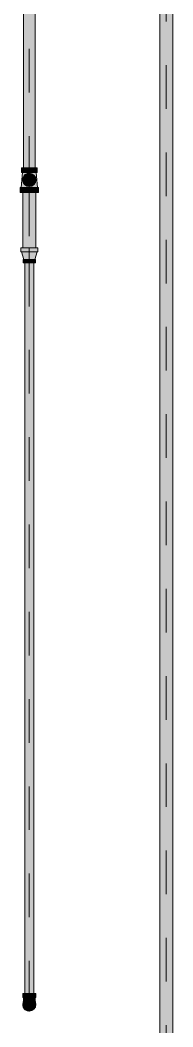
# Model space of a CAD drawing. Header units: millimetres. Extents: x -4000 to 187956, y -58990 to 162485.
# Drawn here: x 43616 to 44174, y 128369 to 132031 of the extents above; entities that cross this region are included whole.
import ezdxf

# ---------------------------------------------------------------- set-up
doc = ezdxf.new("R2010")
doc.units = ezdxf.units.MM
doc.linetypes.add('Dash 1_16_', pattern=[317.5, 158.75, -158.75])
for name, color, linetype, lineweight in [('F-SPRN', 3, 'Continuous', 9), ('P-PIPE', 3, 'Continuous', 9), ('P-PIPE-CNTR', 3, 'Continuous', 9)]:
    doc.layers.add(name, color=color, linetype=linetype, lineweight=lineweight)

# ---------------------------------------------------------------- blocks, each defined once
blk = doc.blocks.new('Sprinkler_Up - DN20-V280-FFS - TANG 1')
at = {"layer": 'F-SPRN', "transparency": 33554534}
for points in [[(-4.6, 0), (-1.7, 2.9), (-1.2, 3.5), (-0.6, 4), (0.6, 4), (1.2, 3.5), (1.7, 2.9), (4.6, 0), (22.2, 0), (18, 13.1), (6.9, 21.2), (-6.9, 21.2), (-18, 13.1), (-22.2, 0), (-11.4, 0)], [(3.4, -21.2), (6.9, -21.2), (18, -13.1), (22.2, 0), (3.9, -0.7), (1.7, -2.9), (1.2, -3.5), (0.6, -4), (-0.6, -4), (-1.2, -3.5), (-1.7, -2.9), (-4.6, 0), (-22.2, 0), (-18, -13.1), (-6.9, -21.2), (0, -21.2)], [(0, -16.7), (4.3, -16.1), (11.8, -11.8), (16.1, -4.3), (16.1, 4.3), (11.8, 11.8), (8.3, 14.4), (0, 16.7), (-4.3, 16.1), (-11.8, 11.8), (-16.1, 4.3), (-16.1, -4.3), (-11.4, -12.1), (-8.3, -14.4)], [(0, -15.6), (7.8, -13.5), (13.5, -7.8), (15.1, -4), (15.1, 4), (13.5, 7.8), (7.8, 13.5), (0, 15.6), (-7.8, 13.5), (-11.4, 10.4), (-15.1, 4), (-15.1, -4), (-11, -11), (-7.8, -13.5)], [(-14.5, -5.5), (-10.9, -5.5), (-11.4, 5.4), (-14.5, 5.4)], [(-7.7, -5.5), (-7.7, 5.4), (-10.9, 5.4), (-10.9, -5.5)], [(0, -5.5), (0, 5.4), (-7.7, 5.4), (-7.7, -5.5)], [(0, 0), (5.7, 0), (2.9, 4.9), (-2.9, 4.9), (-5.7, 0)], [(-2.9, -4.9), (2.9, -4.9), (5.7, 0), (-5.7, 0)], [(-4.6, 0), (4.6, 0), (0, 4.6)], [(0, -4.6), (4.6, 0), (-4.6, 0)], [(0, -2.6), (1.3, 0), (-1.8, 0)], [(-1.3, 0), (1.8, 0), (0, 2.6)], [(7.7, -5.5), (7.7, 5.4), (0, 5.4), (0, -5.5)], [(10.9, -5.5), (10.9, 5.4), (7.7, 5.4), (7.7, -5.5)], [(14.5, -5.5), (14.5, 5.4), (10.9, 5.4), (10.9, -5.5)]]:
    blk.add_hatch(color=1, dxfattribs=at).paths.add_polyline_path(points)
at = {"layer": 'F-SPRN', "color": 1}
for p, q in [((-11.5, 5.4), (-14.5, 5.4)), ((-14.5, 5.4), (-11.4, 5.4)), ((-14.5, 5.4), (-14.5, 3.7)), ((-14.5, 3.3), (-14.5, 0)), ((-11.4, 5.4), (-11.5, 5.4)), ((-11.5, 5.4), (-11.5, 4)), ((-11.4, 5.4), (-10.9, 5.4)), ((-10.9, 1.9), (-10.9, 3.6)), ((-10.8, 5.4), (-8, 5.4)), ((-8.1, 5.4), (-10.8, 5.4)), ((-8.1, 5.4), (-8.1, 2.8)), ((-8.1, 2.5), (-8.1, 0.7)), ((-7.7, 4.8), (-7.7, 2.7)), ((-7.7, 4.8), (-7.7, 2.7)), ((-7.7, 2.1), (-7.7, 0.5)), ((-7.7, 2.1), (-7.7, 0.5)), ((-6.7, 5.4), (-4.7, 5.4)), ((-5.8, 3.8), (-5.8, 2.2)), ((-2.1, 0), (-2.1, 0)), ((-2.1, 0), (-2.1, -0.1)), ((-0.5, 2), (-0.6, 2)), ((-0.6, 2), (-0.6, 2)), ((0, 2.1), (-0.1, 2.1)), ((2.1, 0), (2.1, 0.1)), ((2.1, 0), (2.1, 0)), ((4.7, 5.4), (6.5, 5.4)), ((7.7, 5.4), (10.8, 5.4)), ((7.7, 5.2), (7.7, 2.7)), ((7.7, 5.2), (7.7, 2.7)), ((7.7, 2.3), (7.7, 0.5)), ((7.7, 2.3), (7.7, 0.5)), ((10.8, 5.4), (8.1, 5.4)), ((8.1, 5.4), (8.1, 2.8)), ((8.1, 2.5), (8.1, 0.4)), ((10.9, 5.4), (14.5, 5.4)), ((10.9, 3.6), (10.9, 0.2)), ((14.5, 5.4), (11.5, 5.4)), ((11.5, 5.4), (11.5, 4)), ((11.5, 3), (11.5, 0.2)), ((14.5, 5.4), (14.5, -5.5)), ((-14.5, -1.3), (-14.5, -3.7)), ((-11.4, -5.5), (-14.5, -5.5)), ((-14.5, -5.5), (-11.5, -5.5)), ((-11.5, -5.5), (-11.4, -5.5)), ((-10.9, -5.5), (-11.4, -5.5)), ((-10.9, -2.6), (-10.9, -1.3)), ((-10.8, -5.5), (-8.1, -5.5)), ((-7.8, -5.5), (-10.8, -5.5)), ((-8.1, -4.2), (-8.1, -5.5)), ((-7.7, -2.7), (-7.7, -4)), ((-7.7, -2.7), (-7.7, -4)), ((-7, -5.5), (-5.8, -5.5)), ((-4.8, -5.5), (-7, -5.5)), ((-5.8, -2.3), (-5.8, -3.8)), ((-2.1, -0.3), (-2, -0.4)), ((-2, -0.4), (-2, -0.5)), ((-2, -0.5), (-2, -0.6)), ((-2, -0.6), (-2, -0.7)), ((-2, -0.7), (-1.9, -0.7)), ((-1.9, -0.7), (-1.9, -0.8)), ((-1.9, -0.8), (-1.9, -0.9)), ((-1.9, -0.9), (-1.8, -1)), ((-1.8, -1), (-1.8, -1.1)), ((-1.8, -1), (-1.8, -1)), ((-1.8, -1.1), (-1.7, -1.2)), ((-1.7, -1.2), (-1.6, -1.3)), ((-1.7, -1.2), (-1.7, -1.2)), ((-1.6, -1.3), (-1.6, -1.4)), ((-1.6, -1.4), (-1.5, -1.4)), ((-1.5, -1.4), (-1.4, -1.5)), ((-1.4, -1.5), (-1.3, -1.6)), ((-1.4, -1.5), (-1.4, -1.5)), ((-1.3, -1.6), (-1.3, -1.7)), ((-1.3, -1.7), (-1.2, -1.7)), ((-1.2, -1.7), (-1.1, -1.7)), ((-1.1, -1.7), (-1.1, -1.8)), ((-1.1, -1.8), (-1, -1.8)), ((-1, -1.8), (-0.9, -1.9)), ((-0.9, -1.9), (-0.8, -1.9)), ((-0.8, -1.9), (-0.7, -2)), ((-0.8, -1.9), (-0.8, -1.9)), ((-0.7, -2), (-0.6, -2)), ((-0.6, -2), (-0.5, -2)), ((-0.5, -2), (-0.4, -2)), ((-0.4, -2), (-0.3, -2.1)), ((-0.4, -2), (-0.4, -2)), ((-0.3, -2.1), (-0.2, -2.1)), ((-0.2, -2.1), (-0.1, -2.1)), ((-0.1, -2.1), (0, -2.1)), ((0, -2.1), (0.1, -2.1)), ((0.1, -2.1), (0.2, -2.1)), ((0.1, -2.1), (0.1, -2.1)), ((0.2, -2.1), (0.3, -2.1)), ((0.3, -2.1), (0.4, -2)), ((0.4, -2), (0.5, -2)), ((0.5, -2), (0.6, -2)), ((0.6, -2), (0.7, -2)), ((0.6, -2), (0.6, -2)), ((0.7, -2), (0.8, -1.9)), ((0.8, -1.9), (0.9, -1.9)), ((0.9, -1.9), (1, -1.8)), ((0.9, -1.9), (0.9, -1.9)), ((1, -1.8), (1.1, -1.8)), ((1.1, -1.8), (1.2, -1.7)), ((1.2, -1.7), (1.3, -1.6)), ((1.2, -1.7), (1.2, -1.7)), ((1.3, -1.6), (1.4, -1.6)), ((1.4, -1.5), (1.5, -1.5)), ((1.4, -1.6), (1.4, -1.5)), ((1.5, -1.4), (1.6, -1.3)), ((1.5, -1.5), (1.5, -1.4)), ((1.6, -1.3), (1.7, -1.2)), ((1.6, -1.3), (1.6, -1.3)), ((1.7, -1.1), (1.8, -1.1)), ((1.7, -1.2), (1.7, -1.1)), ((1.8, -1), (1.9, -0.9)), ((1.8, -1.1), (1.8, -1)), ((1.9, -0.8), (2, -0.7)), ((1.9, -0.8), (1.9, -0.8)), ((1.9, -0.9), (1.9, -0.8)), ((2, -0.4), (2.1, -0.3)), ((2, -0.5), (2, -0.4)), ((2, -0.5), (2, -0.5)), ((2, -0.6), (2, -0.5)), ((2, -0.7), (2, -0.6)), ((2.1, -0.1), (2.1, 0)), ((2.1, -0.2), (2.1, -0.1)), ((2.1, -0.3), (2.1, -0.2)), ((7, -5.5), (4.8, -5.5)), ((5.8, -2.2), (5.8, -3.8)), ((5.8, -5.5), (7, -5.5)), ((7.7, -0.5), (7.7, -2.3)), ((7.7, -0.5), (7.7, -2.3)), ((7.7, -2.7), (7.7, -5.4)), ((7.7, -2.7), (7.7, -5.4)), ((10.8, -5.5), (7.7, -5.5)), ((8.1, -0.4), (8.1, -2.5)), ((8.1, -2.8), (8.1, -5.5)), ((8.1, -5.5), (10.8, -5.5)), ((10.9, -0.2), (10.9, -3.6)), ((14.5, -5.5), (10.9, -5.5)), ((11.5, -0.2), (11.5, -3)), ((11.5, -4), (11.5, -5.5)), ((11.5, -5.5), (14.5, -5.5))]:
    blk.add_line(p, q, dxfattribs=at)
at = {"layer": 'F-SPRN', "color": 1, "flags": 128}
for points in [[(-0.6, 2), (-0.7, 2), (-0.8, 1.9), (-0.9, 1.9), (-0.9, 1.9), (-1, 1.8), (-1.1, 1.8), (-1.2, 1.7), (-1.2, 1.7), (-1.3, 1.6), (-1.4, 1.6), (-1.4, 1.5), (-1.5, 1.5), (-1.5, 1.4), (-1.6, 1.3), (-1.6, 1.3), (-1.7, 1.2), (-1.7, 1.1), (-1.8, 1.1), (-1.8, 1), (-1.9, 0.9), (-1.9, 0.8), (-1.9, 0.8), (-2, 0.7), (-2, 0.6), (-2, 0.5), (-2, 0.5), (-2, 0.4), (-2.1, 0.3), (-2.1, 0.2), (-2.1, 0.1), (-2.1, 0)], [(-0.1, 2.1), (-0.1, 2.1), (-0.2, 2.1), (-0.3, 2.1), (-0.4, 2), (-0.5, 2)], [(2.1, 0.1), (2.1, 0.2), (2.1, 0.2), (2.1, 0.3), (2, 0.4), (2, 0.5), (2, 0.6), (2, 0.7), (1.9, 0.7), (1.9, 0.8), (1.9, 0.9), (1.8, 1), (1.8, 1), (1.8, 1.1), (1.7, 1.2), (1.7, 1.2), (1.6, 1.3), (1.6, 1.4), (1.5, 1.4), (1.4, 1.5), (1.4, 1.5), (1.3, 1.6), (1.3, 1.7), (1.2, 1.7), (1.1, 1.7), (1.1, 1.8), (1, 1.8), (0.9, 1.9), (0.8, 1.9), (0.8, 1.9), (0.7, 2), (0.6, 2), (0.5, 2), (0.4, 2), (0.4, 2), (0.3, 2.1), (0.2, 2.1), (0.1, 2.1), (0, 2.1)], [(-2.1, -0.1), (-2.1, -0.2), (-2.1, -0.2), (-2.1, -0.3)]]:
    blk.add_lwpolyline(points, dxfattribs=at)
at = {"layer": 'F-SPRN', "color": 1}
for radius, start, end in [(22.2, 360, 180), (21.9, 165.6773, 179.2615), (21.9, 144.7698, 164.8151), (21.9, 126.6942, 143.2701), (16.7, 167.6802, 180), (16.7, 167.6802, 180), (16.7, 155.3879, 164.9693), (16.7, 155.3879, 164.9693), (15.6, 166.4265, 180), (15.6, 166.4265, 180), (15.6, 150.9409, 165), (15.6, 159.6139, 165), (16.7, 136.7213, 149.931), (16.7, 136.7213, 149.931), (15.6, 150.9409, 156.3845), (15.6, 138.4214, 150), (15.6, 138.4214, 150), (21.9, 108.2621, 123.3144), (16.7, 133.4378, 135), (16.7, 133.4378, 135), (15.6, 135, 137.3839), (15.6, 135, 137.3839), (16.7, 121.4181, 130.5751), (16.7, 121.4181, 130.5751), (15.6, 120.5262, 133.2078), (15.6, 120.5262, 133.2078), (16.7, 106.5995, 120), (16.7, 106.5995, 120), (15.6, 114.4363, 119.9813), (15.6, 114.4363, 119.9813), (21.9, 99.348, 107.901), (4.63, 155.7832, 180), (4.63, 155.7832, 180), (16.7, 96.4143, 105), (16.7, 96.4143, 105), (4.63, 109.0192, 138.2703), (4.63, 109.0192, 138.2703), (21.9, 90.145, 98.8503), (15.6, 95.5762, 100.6843), (15.6, 95.5762, 100.6843), (2.56, 109.0192, 168.8278), (2.56, 109.0192, 168.8278), (2.04, 109.0192, 180), (16.7, 83.0684, 90), (16.7, 83.0684, 90), (4.63, 17.9592, 90), (4.63, 17.9592, 90), (3.81, 57.0577, 90), (2.56, 14.5599, 90), (2.56, 14.5599, 90), (2.04, 10.4703, 90), (21.9, 72.5583, 89.4624), (15.6, 75.573, 80.5892), (15.6, 75.573, 80.5892), (3.81, 16.1605, 43.8358), (15.6, 67.5614, 74.5481), (15.6, 67.5614, 74.5481), (16.7, 60, 75), (16.7, 60, 75), (15.6, 60.0187, 65.5637), (15.6, 60.0187, 65.5637), (21.9, 54.2493, 71.7379), (15.6, 46.7922, 60), (15.6, 46.7922, 60), (16.7, 49.4249, 58.5819), (16.7, 49.4249, 58.5819), (15.6, 30, 41.5786), (15.6, 30, 41.5786), (16.7, 30, 43.2787), (16.7, 30, 43.2787), (21.9, 36.7299, 53.3058), (15.6, 23.6155, 29.5646), (15.6, 15, 29.5646), (15.6, 15, 20.3861), (16.7, 15, 24.6121), (16.7, 15, 24.6121), (15.6, 360, 13.6618), (15.6, 0, 13.6618), (16.7, 360, 12.3198), (16.7, 0, 12.3198), (21.9, 15.1849, 35.2302), (21.9, 0.7385, 14.3227), (22.2, 180, 360), (21.9, 180.7385, 194.3227), (21.9, 195.1849, 215.2302), (21.9, 216.7299, 233.3058), (16.7, 180, 192.3198), (16.7, 180, 192.3198), (16.7, 195.0307, 204.6121), (16.7, 195.0307, 204.6121), (15.6, 181.9082, 193.6618), (15.6, 181.9082, 193.6618), (15.6, 197.3339, 209.5646), (15.6, 197.3339, 209.5646), (16.7, 210.069, 223.2787), (16.7, 210.069, 223.2787), (15.6, 212.5472, 221.5786), (15.6, 212.5472, 221.5786), (21.9, 236.6856, 251.7379), (16.7, 225, 226.5622), (16.7, 225, 226.5622), (15.6, 222.6161, 225), (15.6, 222.6161, 225), (16.7, 229.4249, 238.5819), (16.7, 229.4249, 238.5819), (15.6, 233.795, 240), (15.6, 233.795, 240), (16.7, 240, 255), (16.7, 240, 255), (15.6, 240.0187, 254.5481), (15.6, 240.0187, 254.5481), (21.9, 252.5583, 269.4624), (4.63, 197.9592, 0), (4.63, 197.9592, 360), (15.6, 255, 267.64), (15.6, 255, 267.64), (3.81, 196.1605, 360), (2.56, 191.1677, 270), (2.56, 191.1677, 270), (2.04, 190.4703, 270), (16.7, 263.0684, 270), (16.7, 263.0684, 270), (2.04, 270, 0), (2.56, 270, 0), (2.56, 270, 360), (21.9, 270.145, 278.8503), (15.6, 275.5762, 280.6843), (15.6, 275.5762, 280.6843), (16.7, 276.4143, 285), (16.7, 276.4143, 285), (21.9, 279.348, 287.901), (16.7, 286.5995, 300), (16.7, 286.5995, 300), (15.6, 294.4363, 299.9813), (15.6, 294.4363, 299.9813), (21.9, 288.2621, 305.7507), (15.6, 300, 313.2078), (15.6, 300, 313.2078), (16.7, 301.4181, 310.5751), (16.7, 301.4181, 310.5751), (15.6, 318.4214, 330), (15.6, 318.4214, 330), (16.7, 316.7213, 330), (16.7, 316.7213, 330), (21.9, 306.6942, 323.2701), (15.6, 330.4354, 345), (15.6, 330.4354, 336.3845), (15.6, 339.6139, 345), (15.6, 346.3382, 360), (15.6, 346.3382, 360), (16.7, 335.3879, 345), (16.7, 335.3879, 345), (16.7, 347.6802, 360), (16.7, 347.6802, 360), (21.9, 324.7698, 344.8151), (21.9, 345.6773, 359.2615)]:
    blk.add_arc((0, 0), radius, start, end, dxfattribs=at)
blk = doc.blocks.new('Steel_Transition_Threaded_HoaPhat - Standard-V281-FFS - TANG 1')
at = {"layer": 'P-PIPE', "lineweight": 13, "transparency": 33554534}
h = blk.add_hatch(color=1, dxfattribs=at)
h.paths.add_polyline_path([(43650, 128427.6), (43655.8, 128428.4), (43661.3, 128430.6), (43665.9, 128434.2), (43669.5, 128438.8), (43671.7, 128444.3), (43672.5, 128450.1), (43671.7, 128455.9), (43669.5, 128461.3), (43665.9, 128466), (43661.3, 128469.6), (43655.8, 128471.8), (43650, 128472.6), (43644.2, 128471.8), (43638.6, 128469.4), (43634.1, 128466), (43630.5, 128461.3), (43628.3, 128455.9), (43627.5, 128450.1), (43628.3, 128444.3), (43630.5, 128438.8), (43634.1, 128434.2), (43638.8, 128430.6), (43644.2, 128428.4)])
h.paths.add_polyline_path([(43650, 128430), (43644.8, 128430.7), (43638.6, 128433.7), (43635.8, 128435.9), (43632.6, 128440), (43630.6, 128444.9), (43629.9, 128450.1), (43630.6, 128455.3), (43632.6, 128460.1), (43638.6, 128466.4), (43640, 128467.5), (43644.8, 128469.5), (43650, 128470.2), (43655.2, 128469.5), (43660.1, 128467.5), (43664.2, 128464.3), (43667.4, 128460.1), (43669.4, 128455.3), (43670.1, 128450.1), (43669.4, 128444.9), (43667.4, 128440), (43664.2, 128435.9), (43660.1, 128432.7), (43655.2, 128430.7)])
for points in [[(43650, 128430), (43650, 128433.7), (43641.8, 128435.9), (43635.8, 128441.9), (43633.6, 128450.1), (43635.8, 128458.3), (43641.8, 128464.3), (43650, 128466.5), (43650, 128470.2), (43644.8, 128469.5), (43638.6, 128466.4), (43635.8, 128464.3), (43632.6, 128460.1), (43630.6, 128455.3), (43629.9, 128450.1), (43630.6, 128444.9), (43632.6, 128440), (43638.6, 128433.7), (43640, 128432.7), (43644.8, 128430.7)], [(43650, 128431.6), (43654.8, 128432.2), (43659.3, 128434.1), (43663.1, 128437), (43666, 128440.8), (43667.9, 128445.3), (43668.5, 128450.1), (43667.9, 128454.9), (43666, 128459.3), (43663.1, 128463.2), (43659.3, 128466.1), (43654.8, 128468), (43650, 128468.6), (43645.2, 128468), (43638.6, 128464.4), (43636.9, 128463.2), (43634, 128459.3), (43632.1, 128454.9), (43631.5, 128450.1), (43632.1, 128445.3), (43634, 128440.8), (43638.6, 128435.7), (43640.8, 128434.1), (43645.2, 128432.2)], [(43650, 128430), (43655.2, 128430.7), (43660.1, 128432.7), (43664.2, 128435.9), (43667.4, 128440), (43669.4, 128444.9), (43670.1, 128450.1), (43669.4, 128455.3), (43667.4, 128460.1), (43664.2, 128464.3), (43660.1, 128467.5), (43655.2, 128469.5), (43650, 128470.2), (43650, 128466.5), (43658.2, 128464.3), (43664.2, 128458.3), (43666.4, 128450.1), (43664.2, 128441.9), (43658.2, 128435.9), (43650, 128433.7)]]:
    blk.add_hatch(color=1, dxfattribs=at).paths.add_polyline_path(points)
at = {"layer": 'P-PIPE', "color": 20, "lineweight": 13}
for radius, start, end in [(22.5, 90, 270), (22.5, 120.5699, 270), (20.1, 166.0499, 193.9501), (20.1, 150, 162.7449), (20.1, 197.2551, 210), (18.5, 166.5939, 180), (18.5, 166.5939, 193.4061), (18.5, 180, 193.4061), (18.5, 157.6232, 165), (18.5, 157.6232, 165), (18.5, 195, 202.3768), (18.5, 195, 202.3768), (20.1, 128.8856, 148.1553), (16.4, 168.5467, 178.9063), (16.4, 184.8393, 191.4533), (18.5, 136.4297, 150), (18.5, 136.4297, 150), (16.4, 158.0319, 163.506), (16.4, 143.5463, 150), (18.5, 123.4976, 133.2041), (18.5, 123.4976, 133.2041), (16.4, 134.2515, 135), (20.1, 109.6859, 124.962), (22.5, 120, 120.5699), (22.5, 90, 120), (16.4, 121.0738, 128.0319), (18.5, 106.819, 120), (18.5, 106.819, 120), (16.4, 115.1607, 120), (16.4, 107.4657, 111.9681), (20.1, 100.9975, 105), (18.5, 91.4353, 103.2046), (18.5, 91.4353, 103.2046), (16.4, 96.2132, 104.6042), (20.1, 90.5246, 98.5089), (22.5, 270, 90), (22.5, 270, 90), (18.5, 78.0986, 90), (18.5, 78.0986, 90), (20.1, 75.0607, 87.9279), (18.5, 60, 75), (18.5, 60, 75), (16.4, 66.9681, 72.9388), (20.1, 54.9957, 75), (16.4, 50.4733, 56.6389), (18.5, 46.7959, 56.5024), (18.5, 46.7959, 56.5024), (20.1, 31.8447, 51.1144), (16.4, 30, 38.0319), (18.5, 30, 43.5703), (18.5, 30, 43.5703), (16.4, 338.0319, 342.8691), (16.4, 0, 8.0319), (16.4, 353.5463, 0), (18.5, 15, 22.3768), (18.5, 15, 22.3768), (18.5, 337.6232, 345), (18.5, 337.6232, 345), (20.1, 17.2551, 30), (20.1, 330, 342.7449), (18.5, 0, 13.4061), (18.5, 346.5939, 13.4061), (18.5, 346.5939, 0), (20.1, 346.0499, 13.9501), (20.1, 211.8447, 231.1144), (18.5, 210, 223.5703), (18.5, 210, 223.5703), (16.4, 210.6635, 216.4537), (18.5, 226.7959, 236.5024), (18.5, 226.7959, 236.5024), (16.4, 225, 225.7485), (20.1, 235.038, 255), (16.4, 230.4733, 236.6389), (18.5, 240, 255), (18.5, 240, 255), (16.4, 240, 246.5955), (16.4, 250.3629, 255), (20.1, 255.0607, 267.9279), (18.5, 258.0986, 270), (18.5, 258.0986, 270), (16.4, 264.1652, 268.506), (20.1, 270.5246, 278.5089), (18.5, 271.4353, 283.2046), (18.5, 271.4353, 283.2046), (16.4, 276.2132, 283.9063), (20.1, 280.9975, 285), (16.4, 287.4657, 291.9681), (18.5, 286.819, 300), (18.5, 286.819, 300), (16.4, 293.4045, 300), (20.1, 289.6859, 305.0043), (18.5, 303.4976, 313.2041), (18.5, 303.4976, 313.2041), (20.1, 308.8856, 328.1553), (18.5, 316.4297, 330), (18.5, 316.4297, 330)]:
    blk.add_arc((43650, 128450.1), radius, start, end, dxfattribs=at)
blk = doc.blocks.new('Steel_Elbow_Threaded_HoaPhat - Standard-V282-FFS - TANG 1')
at = {"layer": 'P-PIPE', "lineweight": 13, "transparency": 33554534}
for points in [[(43638.6, 128475.5), (43650, 128475.5), (43650, 128490.6), (43625.9, 128490.6), (43626.7, 128475.5), (43637.9, 128475.5)], [(43650, 128475.5), (43674.1, 128475.5), (43673.3, 128490.6), (43650, 128490.6)], [(43650, 128426), (43656.2, 128426.8), (43662.1, 128429.2), (43667.1, 128433), (43670.9, 128438), (43673.3, 128443.8), (43674.1, 128450.1), (43673.3, 128456.3), (43670.9, 128462.1), (43667.1, 128467.1), (43662.1, 128471), (43656.2, 128473.4), (43650, 128474.2), (43643.8, 128473.4), (43637.9, 128471), (43633, 128467.1), (43629.1, 128462.1), (43626.7, 128456.3), (43625.9, 128450.1), (43626.7, 128443.8), (43629.1, 128438), (43633, 128433), (43638.6, 128428.9), (43643.8, 128426.8)]]:
    blk.add_hatch(color=1, dxfattribs=at).paths.add_polyline_path(points)
h = blk.add_hatch(color=1, dxfattribs=at)
h.paths.add_polyline_path([(43642.8, 128470), (43640.3, 128470), (43644.1, 128471.9)])
h.paths.add_polyline_path([(43629.8, 128460.2), (43631.2, 128460.7), (43637.2, 128467.6), (43642.8, 128470), (43650, 128471.2), (43650, 128475.5), (43631.7, 128475.5), (43630.3, 128471.7), (43630.1, 128464.3)])
h = blk.add_hatch(color=1, dxfattribs=at)
h.paths.add_polyline_path([(43666.9, 128465.3), (43669.5, 128460.7), (43668.6, 128464.6)])
h.paths.add_polyline_path([(43670.9, 128458.6), (43670.6, 128467.2), (43669.5, 128466.8), (43669.4, 128470.9), (43670.7, 128471.2), (43669.6, 128475.5), (43650, 128475.5), (43650, 128471.2), (43657.2, 128470), (43655.9, 128471.9), (43663.4, 128467.2), (43667.4, 128463.1), (43666.2, 128468.2), (43668.6, 128464.6)])
at = {"layer": 'P-PIPE', "color": 20, "lineweight": 13}
for p, q in [((43625.9, 128490.6), (43625.9, 128475.5)), ((43633, 128490.6), (43625.9, 128490.6)), ((43650, 128490.6), (43625.9, 128490.6)), ((43637.9, 128490.6), (43633.8, 128490.6)), ((43643.8, 128490.6), (43637.9, 128490.6)), ((43650, 128490.6), (43643.8, 128490.6)), ((43656.2, 128490.6), (43650, 128490.6)), ((43674.1, 128490.6), (43650, 128490.6)), ((43661.8, 128490.6), (43656.2, 128490.6)), ((43666.2, 128490.6), (43662.1, 128490.6)), ((43674.1, 128490.6), (43667.1, 128490.6)), ((43674.1, 128475.5), (43674.1, 128490.6)), ((43625.9, 128475.5), (43631.5, 128475.5)), ((43625.9, 128475.5), (43650, 128475.5)), ((43637.8, 128475.5), (43628.9, 128475.5)), ((43628.9, 128460.9), (43628.9, 128461.8)), ((43628.9, 128455.1), (43628.9, 128455.7)), ((43628.9, 128454.5), (43628.9, 128455.1)), ((43628.9, 128454), (43628.9, 128454.5)), ((43628.9, 128452.5), (43628.9, 128453)), ((43628.9, 128452.1), (43628.9, 128452.5)), ((43628.9, 128451.7), (43628.9, 128452.1)), ((43628.9, 128451.4), (43628.9, 128451.7)), ((43628.9, 128451.1), (43628.9, 128451.4)), ((43628.9, 128450.4), (43628.9, 128450.6)), ((43628.9, 128450.3), (43628.9, 128450.4)), ((43628.9, 128450.2), (43628.9, 128450.3)), ((43628.9, 128450.1), (43628.9, 128450.2)), ((43628.9, 128450.1), (43628.9, 128450.1)), ((43628.9, 128449.9), (43628.9, 128450.1)), ((43628.9, 128449), (43628.9, 128449.9)), ((43628.9, 128448.2), (43628.9, 128449)), ((43629, 128447.3), (43628.9, 128448.2)), ((43629.2, 128446.5), (43629, 128447.3)), ((43629.3, 128445.7), (43629.2, 128446.5)), ((43629.5, 128444.8), (43629.3, 128445.7)), ((43629.7, 128444), (43629.5, 128444.8)), ((43630, 128443.2), (43629.7, 128444)), ((43630.3, 128442.4), (43630, 128443.2)), ((43631.5, 128475.5), (43633, 128475.5)), ((43632.8, 128475.5), (43631.7, 128475.5)), ((43636.4, 128475.5), (43633.8, 128475.5)), ((43634, 128475.5), (43637.9, 128475.5)), ((43637.8, 128475.5), (43636.4, 128475.5)), ((43637.9, 128475.5), (43638.5, 128475.5)), ((43642.8, 128475.5), (43638.4, 128475.5)), ((43642.8, 128475.5), (43639.4, 128475.5)), ((43639.5, 128475.5), (43642.7, 128475.5)), ((43650, 128475.5), (43643.7, 128475.5)), ((43650, 128475.5), (43643.7, 128475.5)), ((43643.8, 128475.5), (43650, 128475.5)), ((43650, 128475.5), (43656.2, 128475.5)), ((43650, 128475.5), (43674.1, 128475.5)), ((43656.3, 128475.5), (43650, 128475.5)), ((43656.3, 128475.5), (43650, 128475.5)), ((43663.6, 128475.5), (43657.2, 128475.5)), ((43671.2, 128475.5), (43657.2, 128475.5)), ((43657.3, 128475.5), (43662.1, 128475.5)), ((43662.1, 128475.5), (43666, 128475.5)), ((43666.2, 128475.5), (43663.6, 128475.5)), ((43667.1, 128475.5), (43669.7, 128475.5)), ((43668.3, 128475.5), (43667.2, 128475.5)), ((43669.9, 128475.5), (43668.3, 128475.5)), ((43669.8, 128442.6), (43669.5, 128441.9)), ((43669.7, 128475.5), (43674.1, 128475.5)), ((43670.1, 128443.4), (43669.8, 128442.6)), ((43670.3, 128444.2), (43670.1, 128443.4)), ((43670.5, 128445.1), (43670.3, 128444.2)), ((43670.7, 128445.9), (43670.5, 128445.1)), ((43670.9, 128446.7), (43670.7, 128445.9)), ((43671.2, 128450.1), (43671.1, 128449.2)), ((43671.1, 128449.2), (43671.1, 128448.4)), ((43671.2, 128462), (43671.2, 128461.2)), ((43671.2, 128461.2), (43671.2, 128460.3)), ((43671.2, 128458), (43671.2, 128457.3)), ((43671.2, 128455.9), (43671.2, 128455.3)), ((43671.2, 128455.3), (43671.2, 128454.7)), ((43671.2, 128454.7), (43671.2, 128454.1)), ((43671.2, 128453.1), (43671.2, 128452.6)), ((43671.2, 128452.6), (43671.2, 128452.2)), ((43671.2, 128452.2), (43671.2, 128451.8)), ((43671.2, 128451.8), (43671.2, 128451.5)), ((43671.2, 128451.5), (43671.2, 128451.2)), ((43671.2, 128451.2), (43671.2, 128450.9)), ((43671.2, 128450.5), (43671.2, 128450.3)), ((43671.2, 128450.3), (43671.2, 128450.2)), ((43671.2, 128450.2), (43671.2, 128450.1)), ((43671.2, 128450.1), (43671.2, 128450.1)), ((43631.3, 128440.1), (43631, 128440.9)), ((43631.8, 128439.4), (43631.3, 128440.1)), ((43632.2, 128438.7), (43631.8, 128439.4)), ((43634.3, 128436), (43633.7, 128436.6)), ((43634.8, 128435.4), (43634.3, 128436)), ((43635.4, 128434.8), (43634.8, 128435.4)), ((43636.1, 128434.2), (43635.4, 128434.8)), ((43636.7, 128433.6), (43636.1, 128434.2)), ((43637.4, 128433.1), (43636.7, 128433.6)), ((43638.1, 128432.6), (43637.4, 128433.1)), ((43638.8, 128432.2), (43638.1, 128432.6)), ((43641, 128431), (43640.2, 128431.3)), ((43641.8, 128430.6), (43641, 128431)), ((43642.6, 128430.3), (43641.8, 128430.6)), ((43643.3, 128430), (43642.6, 128430.3)), ((43645.8, 128429.4), (43645, 128429.5)), ((43646.6, 128429.2), (43645.8, 128429.4)), ((43649.2, 128429), (43648.3, 128429)), ((43650, 128428.9), (43649.2, 128429)), ((43650.2, 128428.9), (43650, 128428.9)), ((43651.1, 128429), (43650.2, 128428.9)), ((43651.9, 128429), (43651.1, 128429)), ((43652.8, 128429.1), (43651.9, 128429)), ((43653.6, 128429.2), (43652.8, 128429.1)), ((43654.4, 128429.4), (43653.6, 128429.2)), ((43655.3, 128429.6), (43654.4, 128429.4)), ((43657.7, 128430.4), (43656.9, 128430.1)), ((43658.4, 128430.7), (43657.7, 128430.4)), ((43659.2, 128431.1), (43658.4, 128430.7)), ((43660, 128431.4), (43659.2, 128431.1)), ((43660.7, 128431.8), (43660, 128431.4)), ((43661.4, 128432.3), (43660.7, 128431.8)), ((43662.1, 128432.8), (43661.4, 128432.3)), ((43662.8, 128433.3), (43662.1, 128432.8)), ((43663.5, 128433.8), (43662.8, 128433.3)), ((43664.1, 128434.3), (43663.5, 128433.8)), ((43664.7, 128434.9), (43664.1, 128434.3)), ((43665.3, 128435.5), (43664.7, 128434.9)), ((43665.9, 128436.1), (43665.3, 128435.5)), ((43666.4, 128436.8), (43665.9, 128436.1)), ((43667, 128437.5), (43666.4, 128436.8)), ((43667.5, 128438.1), (43667, 128437.5)), ((43667.9, 128438.9), (43667.5, 128438.1)), ((43669.1, 128441.1), (43668.8, 128440.3)), ((43669.5, 128441.9), (43669.1, 128441.1))]:
    blk.add_line(p, q, dxfattribs=at)
at = {"layer": 'P-PIPE', "color": 20, "lineweight": 13, "flags": 128}
for points in [[(43628.9, 128461.8), (43628.9, 128462.6), (43628.9, 128463.5), (43628.9, 128464.4), (43628.9, 128465.4), (43628.9, 128466.3), (43628.9, 128467.3), (43628.9, 128468.2), (43628.9, 128469.2), (43628.9, 128470.2), (43628.9, 128471.2), (43628.9, 128472.2), (43628.9, 128473.2), (43628.9, 128474.2), (43628.9, 128475.2), (43628.9, 128475.5)], [(43628.9, 128455.7), (43628.9, 128456.4), (43628.9, 128457.1), (43628.9, 128457.8), (43628.9, 128458.5), (43628.9, 128459.3), (43628.9, 128460.1), (43628.9, 128460.9)], [(43628.9, 128453), (43628.9, 128453.4), (43628.9, 128454)], [(43628.9, 128450.6), (43628.9, 128450.8), (43628.9, 128451.1)], [(43671.1, 128448.4), (43671, 128447.6), (43670.9, 128446.7)], [(43671.2, 128475.5), (43671.2, 128474.5), (43671.2, 128473.5), (43671.2, 128472.5), (43671.2, 128471.5), (43671.2, 128470.5), (43671.2, 128469.5), (43671.2, 128468.5), (43671.2, 128467.5), (43671.2, 128466.6), (43671.2, 128465.6), (43671.2, 128464.7), (43671.2, 128463.8), (43671.2, 128462.9), (43671.2, 128462)], [(43671.2, 128460.3), (43671.2, 128459.5), (43671.2, 128458.7), (43671.2, 128458)], [(43671.2, 128457.3), (43671.2, 128456.6), (43671.2, 128455.9)], [(43671.2, 128454.1), (43671.2, 128453.6), (43671.2, 128453.1)], [(43671.2, 128450.9), (43671.2, 128450.7), (43671.2, 128450.5)], [(43631, 128440.9), (43630.6, 128441.6), (43630.3, 128442.4)], [(43633.7, 128436.6), (43633.2, 128437.3), (43632.7, 128438), (43632.2, 128438.7)], [(43640.2, 128431.3), (43639.5, 128431.7), (43638.8, 128432.2)], [(43645, 128429.5), (43644.2, 128429.8), (43643.3, 128430)], [(43648.3, 128429), (43647.5, 128429.1), (43646.6, 128429.2)], [(43656.9, 128430.1), (43656.1, 128429.8), (43655.3, 128429.6)], [(43668.8, 128440.3), (43668.4, 128439.6), (43667.9, 128438.9)]]:
    blk.add_lwpolyline(points, dxfattribs=at)
at = {"layer": 'P-PIPE', "color": 20, "lineweight": 13}
for radius, start, end in [(24.1, 90, 270), (24.1, 120, 270), (21.1, 172.25, 178.0438), (21.1, 181.9711, 187.2923), (21.1, 165.7465, 170), (21.1, 190, 194.2657), (21.1, 150.0076, 164.9665), (21.1, 195.0455, 203.6505), (21.1, 130, 141.5854), (24.1, 118.3776, 120), (24.1, 90, 118.3776), (21.1, 112.9377, 120.0105), (21.1, 99.9464, 104.9657), (21.1, 90, 98.9621), (24.1, 270, 90), (24.1, 270, 90), (21.1, 75.0343, 90), (21.1, 60.7988, 67.6705), (21.1, 54.1976, 59.9895), (21.1, 38.4146, 50), (21.1, 15.0335, 29.9924), (21.1, 336.3495, 344.9545), (21.1, 345.7343, 350), (21.1, 1.9562, 7.75), (21.1, 352.7077, 358.0289), (21.1, 205.3748, 209.9974), (21.1, 213.7495, 218.4271), (21.1, 218.9611, 230), (21.1, 240.004, 247.0686), (21.1, 255.037, 270), (21.1, 271.1041, 276.3537), (21.1, 279.9303, 284.963), (21.1, 292.3235, 303.6981), (21.1, 310, 321.0389), (21.1, 321.5729, 325.795), (21.1, 330.0026, 334.1966)]:
    blk.add_arc((43650, 128450.1), radius, start, end, dxfattribs=at)
blk = doc.blocks.new('Steel_Transition_Threaded_HoaPhat - Standard-V283-FFS - TANG 1')
at = {"layer": 'P-PIPE', "lineweight": 13, "transparency": 33554534}
h = blk.add_hatch(color=1, dxfattribs=at)
h.paths.add_polyline_path([(43650, 131427.6), (43655.8, 131428.4), (43661.3, 131430.6), (43665.9, 131434.2), (43669.5, 131438.8), (43671.7, 131444.3), (43672.5, 131450.1), (43671.7, 131455.9), (43669.5, 131461.3), (43665.9, 131466), (43661.3, 131469.6), (43655.8, 131471.8), (43650, 131472.6), (43644.2, 131471.8), (43638.6, 131469.4), (43634.1, 131466), (43630.5, 131461.3), (43628.3, 131455.9), (43627.5, 131450.1), (43628.3, 131444.3), (43630.5, 131438.8), (43634.1, 131434.2), (43638.8, 131430.6), (43644.2, 131428.4)])
h.paths.add_polyline_path([(43650, 131430), (43644.8, 131430.7), (43638.6, 131433.7), (43635.8, 131435.9), (43632.6, 131440), (43630.6, 131444.9), (43629.9, 131450.1), (43630.6, 131455.3), (43632.6, 131460.1), (43638.6, 131466.4), (43640, 131467.5), (43644.8, 131469.5), (43650, 131470.2), (43655.2, 131469.5), (43660.1, 131467.5), (43664.2, 131464.3), (43667.4, 131460.1), (43669.4, 131455.3), (43670.1, 131450.1), (43669.4, 131444.9), (43667.4, 131440), (43664.2, 131435.9), (43660.1, 131432.7), (43655.2, 131430.7)])
for points in [[(43650, 131430), (43650, 131433.7), (43641.8, 131435.9), (43635.8, 131441.9), (43633.6, 131450.1), (43635.8, 131458.3), (43641.8, 131464.3), (43650, 131466.5), (43650, 131470.2), (43644.8, 131469.5), (43638.6, 131466.4), (43635.8, 131464.3), (43632.6, 131460.1), (43630.6, 131455.3), (43629.9, 131450.1), (43630.6, 131444.9), (43632.6, 131440), (43638.6, 131433.7), (43640, 131432.7), (43644.8, 131430.7)], [(43650, 131431.6), (43654.8, 131432.2), (43659.3, 131434.1), (43663.1, 131437), (43666, 131440.8), (43667.9, 131445.3), (43668.5, 131450.1), (43667.9, 131454.9), (43666, 131459.3), (43663.1, 131463.2), (43659.3, 131466.1), (43654.8, 131468), (43650, 131468.6), (43645.2, 131468), (43638.6, 131464.4), (43636.9, 131463.2), (43634, 131459.3), (43632.1, 131454.9), (43631.5, 131450.1), (43632.1, 131445.3), (43634, 131440.8), (43638.6, 131435.7), (43640.8, 131434.1), (43645.2, 131432.2)], [(43650, 131430), (43655.2, 131430.7), (43660.1, 131432.7), (43664.2, 131435.9), (43667.4, 131440), (43669.4, 131444.9), (43670.1, 131450.1), (43669.4, 131455.3), (43667.4, 131460.1), (43664.2, 131464.3), (43660.1, 131467.5), (43655.2, 131469.5), (43650, 131470.2), (43650, 131466.5), (43658.2, 131464.3), (43664.2, 131458.3), (43666.4, 131450.1), (43664.2, 131441.9), (43658.2, 131435.9), (43650, 131433.7)]]:
    blk.add_hatch(color=1, dxfattribs=at).paths.add_polyline_path(points)
at = {"layer": 'P-PIPE', "color": 20, "lineweight": 13}
for radius, start, end in [(22.5, 90, 270), (22.5, 120.5699, 255), (20.1, 166.0499, 193.9501), (20.1, 150, 162.7449), (18.5, 166.5939, 180), (18.5, 166.5939, 193.4061), (18.5, 180, 193.4061), (18.5, 157.6232, 165), (18.5, 157.6232, 165), (20.1, 128.8856, 148.1553), (16.4, 168.5467, 178.9063), (16.4, 184.8393, 191.4533), (18.5, 136.4297, 150), (18.5, 136.4297, 150), (16.4, 158.0319, 163.506), (16.4, 143.5463, 150), (18.5, 123.4976, 133.2041), (18.5, 123.4976, 133.2041), (16.4, 134.2515, 135), (20.1, 109.6859, 124.962), (22.5, 120, 120.5699), (22.5, 90, 120), (16.4, 121.0738, 128.0319), (18.5, 106.819, 120), (18.5, 106.819, 120), (16.4, 115.1607, 120), (16.4, 107.4657, 111.9681), (20.1, 100.9975, 105), (18.5, 91.4353, 103.2046), (18.5, 91.4353, 103.2046), (16.4, 96.2132, 104.6042), (20.1, 90.5246, 98.5089), (22.5, 270, 90), (22.5, 270, 90), (18.5, 78.0986, 90), (18.5, 78.0986, 90), (20.1, 75.0607, 87.9279), (18.5, 60, 75), (18.5, 60, 75), (16.4, 66.9681, 72.9388), (20.1, 54.9957, 75), (16.4, 50.4733, 56.6389), (18.5, 46.7959, 56.5024), (18.5, 46.7959, 56.5024), (20.1, 31.8447, 51.1144), (16.4, 30, 38.0319), (18.5, 30, 43.5703), (18.5, 30, 43.5703), (16.4, 0, 8.0319), (16.4, 353.5463, 0), (18.5, 15, 22.3768), (18.5, 15, 22.3768), (20.1, 17.2551, 30), (18.5, 0, 13.4061), (18.5, 346.5939, 13.4061), (18.5, 346.5939, 0), (20.1, 0, 13.9501), (20.1, 346.0499, 0), (20.1, 197.2551, 210), (18.5, 195, 202.3768), (18.5, 195, 202.3768), (20.1, 211.8447, 231.1144), (18.5, 210, 223.5703), (18.5, 210, 223.5703), (16.4, 210.6635, 216.4537), (18.5, 226.7959, 236.5024), (18.5, 226.7959, 236.5024), (16.4, 225, 225.7485), (20.1, 235.038, 255), (16.4, 230.4733, 236.6389), (18.5, 240, 255), (18.5, 240, 255), (16.4, 240, 246.5955), (22.5, 255, 270), (16.4, 250.3629, 255), (20.1, 255.0607, 267.9279), (18.5, 258.0986, 270), (18.5, 258.0986, 270), (16.4, 264.1652, 268.506), (20.1, 270.5246, 278.5089), (18.5, 271.4353, 283.2046), (18.5, 271.4353, 283.2046), (16.4, 276.2132, 283.9063), (20.1, 280.9975, 285), (16.4, 287.4657, 291.9681), (18.5, 286.819, 300), (18.5, 286.819, 300), (16.4, 293.4045, 300), (20.1, 289.6859, 305.0043), (18.5, 303.4976, 313.2041), (18.5, 303.4976, 313.2041), (20.1, 308.8856, 328.1553), (18.5, 316.4297, 330), (18.5, 316.4297, 330), (16.4, 338.0319, 342.8691), (18.5, 337.6232, 345), (18.5, 337.6232, 345), (20.1, 330, 342.7449)]:
    blk.add_arc((43650, 131450.1), radius, start, end, dxfattribs=at)

msp = doc.modelspace()

# ---------------------------------------------------------------- hatches: boundary and pattern name
at = {"layer": 'P-PIPE', "transparency": 33554534}
for points in [[(44150, 126503.5), (44150, 134725.1), (44125.9, 134725.1), (44126.7, 126503.5), (44143.8, 126503.5)], [(44150, 126503.5), (44174.1, 126503.5), (44173.3, 134725.1), (44150, 134725.1), (44150, 126608)], [(43635.1, 131494.3), (43650, 131494.3), (43650, 134148.9), (43628.9, 134148.9), (43629.6, 131494.3), (43631.7, 131494.3)], [(43650, 131494.3), (43671.1, 131494.3), (43670.4, 134148.9), (43650, 134148.9), (43650, 131499.1)], [(43638.6, 131477.6), (43650, 131477.6), (43650, 131494.3), (43621.4, 131494.3), (43622.3, 131477.6), (43635.7, 131477.6)], [(43678.6, 131477.6), (43677.7, 131494.3), (43650, 131494.3), (43650, 131477.6), (43677.7, 131477.6)], [(43638.6, 131422.2), (43650, 131422.2), (43650, 131428.9), (43642.5, 131430.3), (43636.3, 131434), (43631.8, 131439.3), (43629.3, 131445.9), (43629.1, 131453.5), (43631.6, 131460.6), (43638.6, 131467.5), (43644.4, 131470.2), (43650, 131471.2), (43650, 131477.6), (43624.7, 131477.6), (43621, 131422.2), (43638.6, 131422.2)], [(43650, 131426), (43656.2, 131426.8), (43662.1, 131429.2), (43667.1, 131433), (43670.9, 131438), (43673.3, 131443.8), (43674.1, 131450.1), (43673.3, 131456.3), (43670.9, 131462.1), (43667.1, 131467.1), (43662.1, 131471), (43656.2, 131473.4), (43650, 131474.2), (43643.8, 131473.4), (43637.9, 131471), (43633, 131467.1), (43629.1, 131462.1), (43626.7, 131456.3), (43625.9, 131450.1), (43626.7, 131443.8), (43629.1, 131438), (43633, 131433), (43638.6, 131428.9), (43643.8, 131426.8), (43648.9, 131426.1)], [(43641.7, 131435.6), (43642.8, 131437.6), (43641.7, 131441.7), (43642.8, 131445.9), (43645.8, 131449), (43657.2, 131454.3), (43658.4, 131458.4), (43657.2, 131462.6), (43655.9, 131464.3), (43650, 131466.8), (43641.7, 131464.6), (43635.5, 131458.4), (43633.3, 131450.1), (43635.5, 131441.7), (43638.6, 131438)], [(43650, 131433.4), (43658.4, 131435.6), (43661.8, 131438.3), (43666.1, 131445.8), (43666.1, 131454.4), (43661.8, 131461.9), (43658.4, 131464.6), (43650, 131466.8), (43645.7, 131466.2), (43638.2, 131461.9), (43633.9, 131454.4), (43633.9, 131445.8), (43638.6, 131438), (43641.7, 131435.6)], [(43680, 131422.2), (43674.4, 131477.6), (43650, 131477.6), (43650, 131471.2), (43659.1, 131468.9), (43663.8, 131466.1), (43668.4, 131460.6), (43670.9, 131453.5), (43670.7, 131445.9), (43668.2, 131439.3), (43663.7, 131434), (43657.5, 131430.3), (43650, 131428.9), (43650, 131422.2), (43679, 131422.2)], [(43633.1, 131403.8), (43650, 131403.8), (43650, 131422.2), (43616.2, 131422.2), (43617.4, 131403.8), (43626.1, 131403.8)], [(43683.8, 131403.8), (43682.6, 131422.2), (43650, 131422.2), (43650, 131403.8), (43682.6, 131403.8)], [(43637.9, 131203.5), (43650, 131203.5), (43650, 131403.8), (43625.9, 131403.8), (43626.7, 131203.5), (43632.9, 131203.5)], [(43650, 131203.5), (43674.1, 131203.5), (43673.3, 131403.8), (43650, 131403.8), (43650, 131280.1)], [(43680.8, 131188.6), (43679.8, 131203.5), (43619.2, 131203.5), (43620.3, 131188.6), (43679.8, 131188.6)], [(43664.2, 131160.7), (43670.1, 131160.7), (43677.1, 131188.6), (43621.9, 131188.6), (43630.6, 131160.7), (43660.1, 131160.7)], [(43671.7, 131148.9), (43672.5, 131148.9), (43671.7, 131160.7), (43627.5, 131160.7), (43628.3, 131148.9), (43669.5, 131148.9)], [(43650, 128490.6), (43650, 131148.9), (43633.3, 131148.9), (43633.9, 128490.6), (43645.7, 128490.6)], [(43650, 128490.6), (43666.7, 128490.6), (43666.1, 131148.9), (43650, 131148.9), (43650, 128506)], [(43641.7, 128435.6), (43642.8, 128437.6), (43641.7, 128441.7), (43642.8, 128445.9), (43645.8, 128449), (43657.2, 128454.3), (43658.4, 128458.4), (43657.2, 128462.6), (43655.9, 128464.3), (43650, 128466.8), (43641.7, 128464.6), (43635.5, 128458.4), (43633.3, 128450.1), (43635.5, 128441.7), (43638.6, 128438)], [(43650, 128433.4), (43658.4, 128435.6), (43661.8, 128438.3), (43666.1, 128445.8), (43666.1, 128454.4), (43661.8, 128461.9), (43658.4, 128464.6), (43650, 128466.8), (43645.7, 128466.2), (43638.2, 128461.9), (43633.9, 128454.4), (43633.9, 128445.8), (43638.6, 128438), (43641.7, 128435.6)]]:
    msp.add_hatch(color=1, dxfattribs=at).paths.add_polyline_path(points)

# ---------------------------------------------------------------- linework, layer by layer
at = {"layer": 'P-PIPE', "color": 20, "lineweight": 13}
for p, q in [((44125.9, 134725.1), (44125.9, 126503.5)), ((44174.1, 126503.5), (44174.1, 134725.1)), ((43628.9, 134148.9), (43628.9, 131494.3)), ((43671.1, 131494.3), (43671.1, 134148.9)), ((43621.4, 131494.3), (43621.4, 131477.6)), ((43628.8, 131494.3), (43621.4, 131494.3)), ((43650, 131494.3), (43621.4, 131494.3)), ((43628.9, 131494.3), (43629.6, 131494.3)), ((43629.7, 131494.3), (43635.1, 131494.3)), ((43635, 131494.3), (43629.8, 131494.3)), ((43635.6, 131494.3), (43664.4, 131494.3)), ((43638.5, 131494.3), (43635.7, 131494.3)), ((43642.6, 131494.3), (43639.4, 131494.3)), ((43650, 131494.3), (43642.6, 131494.3)), ((43657.4, 131494.3), (43650, 131494.3)), ((43678.6, 131494.3), (43650, 131494.3)), ((43664.3, 131494.3), (43657.4, 131494.3)), ((43664.9, 131494.3), (43670.3, 131494.3)), ((43670.2, 131494.3), (43665, 131494.3)), ((43670.4, 131494.3), (43671.1, 131494.3)), ((43678.6, 131494.3), (43671.2, 131494.3)), ((43678.6, 131477.6), (43678.6, 131494.3)), ((43624.7, 131477.6), (43620, 131422.2)), ((43621.4, 131477.6), (43624.6, 131477.6)), ((43621.4, 131477.6), (43650, 131477.6)), ((43625.5, 131477.6), (43629.8, 131477.6)), ((43629.8, 131477.6), (43634.7, 131477.6)), ((43635.7, 131477.6), (43641.9, 131477.6)), ((43643.4, 131477.6), (43650, 131477.6)), ((43650, 131477.6), (43656.6, 131477.6)), ((43650, 131477.6), (43678.6, 131477.6)), ((43658.1, 131477.6), (43664.3, 131477.6)), ((43665.3, 131477.6), (43670.2, 131477.6)), ((43670.2, 131477.6), (43674.5, 131477.6)), ((43680, 131422.2), (43675.3, 131477.6)), ((43675.4, 131477.6), (43678.6, 131477.6)), ((43616.2, 131422.2), (43616.2, 131403.8)), ((43619.8, 131422.2), (43616.2, 131422.2)), ((43650, 131422.2), (43616.2, 131422.2)), ((43626.1, 131422.2), (43621, 131422.2)), ((43633.1, 131422.2), (43626.1, 131422.2)), ((43638.5, 131422.2), (43633.1, 131422.2)), ((43641.3, 131422.2), (43638.5, 131422.2)), ((43650, 131422.2), (43642.2, 131422.2)), ((43657.8, 131422.2), (43650, 131422.2)), ((43683.8, 131422.2), (43650, 131422.2)), ((43666.9, 131422.2), (43658.7, 131422.2)), ((43673.9, 131422.2), (43666.9, 131422.2)), ((43679, 131422.2), (43673.9, 131422.2)), ((43683.8, 131422.2), (43680.2, 131422.2)), ((43683.8, 131403.8), (43683.8, 131422.2)), ((43616.2, 131403.8), (43625.8, 131403.8)), ((43616.2, 131403.8), (43650, 131403.8)), ((43625.9, 131403.8), (43625.9, 131203.5)), ((43632.9, 131403.8), (43625.9, 131403.8)), ((43626.6, 131403.8), (43632.9, 131403.8)), ((43633.1, 131403.8), (43637.8, 131403.8)), ((43666.9, 131403.8), (43633.1, 131403.8)), ((43638.5, 131403.8), (43641.3, 131403.8)), ((43641.3, 131403.8), (43650, 131403.8)), ((43650, 131403.8), (43658.7, 131403.8)), ((43650, 131403.8), (43683.8, 131403.8)), ((43658.7, 131403.8), (43666.9, 131403.8)), ((43667.1, 131403.8), (43673.4, 131403.8)), ((43674.1, 131403.8), (43667.1, 131403.8)), ((43674.1, 131203.5), (43674.1, 131403.8)), ((43674.2, 131403.8), (43683.8, 131403.8)), ((43619.2, 131203.5), (43619.2, 131188.6)), ((43680.8, 131203.5), (43619.2, 131203.5)), ((43620.3, 131203.5), (43619.2, 131203.5)), ((43625.7, 131203.5), (43620.3, 131203.5)), ((43625.9, 131203.5), (43628, 131203.5)), ((43628.2, 131203.5), (43626.5, 131203.5)), ((43634.6, 131203.5), (43629, 131203.5)), ((43629.1, 131203.5), (43670.9, 131203.5)), ((43637.8, 131203.5), (43634.6, 131203.5)), ((43642, 131203.5), (43638.5, 131203.5)), ((43650, 131203.5), (43642, 131203.5)), ((43658, 131203.5), (43650, 131203.5)), ((43665.4, 131203.5), (43658, 131203.5)), ((43671, 131203.5), (43665.4, 131203.5)), ((43673.5, 131203.5), (43671.8, 131203.5)), ((43672, 131203.5), (43674.1, 131203.5)), ((43680.8, 131203.5), (43674.3, 131203.5)), ((43680.8, 131188.6), (43680.8, 131203.5)), ((43619.2, 131188.6), (43621.7, 131188.6)), ((43619.2, 131188.6), (43680.8, 131188.6)), ((43621.9, 131188.6), (43629.9, 131160.7)), ((43623.3, 131188.6), (43628.2, 131188.6)), ((43627.5, 131160.7), (43627.5, 131148.9)), ((43672.5, 131160.7), (43627.5, 131160.7)), ((43629.8, 131160.7), (43627.5, 131160.7)), ((43628.2, 131188.6), (43634.6, 131188.6)), ((43634.1, 131160.7), (43630.6, 131160.7)), ((43638.6, 131160.7), (43634.1, 131160.7)), ((43634.6, 131188.6), (43642, 131188.6)), ((43638.8, 131160.7), (43638.6, 131160.7)), ((43644.2, 131160.7), (43638.8, 131160.7)), ((43642.7, 131188.6), (43650, 131188.6)), ((43650, 131160.7), (43644.8, 131160.7)), ((43650, 131188.6), (43657.3, 131188.6)), ((43655.2, 131160.7), (43650, 131160.7)), ((43661.3, 131160.7), (43655.8, 131160.7)), ((43658, 131188.6), (43665.4, 131188.6)), ((43665.9, 131160.7), (43661.3, 131160.7)), ((43665.4, 131188.6), (43671.8, 131188.6)), ((43669.4, 131160.7), (43665.9, 131160.7)), ((43670.1, 131160.7), (43678.1, 131188.6)), ((43672.5, 131160.7), (43670.2, 131160.7)), ((43671.8, 131188.6), (43676.7, 131188.6)), ((43672.5, 131148.9), (43672.5, 131160.7)), ((43678.3, 131188.6), (43680.8, 131188.6)), ((43627.5, 131148.9), (43633.2, 131148.9)), ((43627.5, 131148.9), (43672.5, 131148.9)), ((43633.3, 131148.9), (43633.3, 128490.6)), ((43633.9, 131148.9), (43633.3, 131148.9)), ((43638.5, 131148.9), (43634, 131148.9)), ((43634.1, 131148.9), (43638.1, 131148.9)), ((43638.6, 131148.9), (43638.8, 131148.9)), ((43661.3, 131148.9), (43638.7, 131148.9)), ((43638.8, 131148.9), (43644.2, 131148.9)), ((43644.2, 131148.9), (43650, 131148.9)), ((43650, 131148.9), (43655.8, 131148.9)), ((43655.8, 131148.9), (43661.3, 131148.9)), ((43666, 131148.9), (43661.8, 131148.9)), ((43661.9, 131148.9), (43665.9, 131148.9)), ((43666.7, 131148.9), (43666.1, 131148.9)), ((43666.7, 128490.6), (43666.7, 131148.9)), ((43666.8, 131148.9), (43672.5, 131148.9)), ((43633.3, 128490.6), (43637.9, 128490.6)), ((43638.2, 128490.6), (43661.8, 128490.6)), ((43662.1, 128490.6), (43666.7, 128490.6))]:
    msp.add_line(p, q, dxfattribs=at)
for radius, start, end in [(24.1, 90, 240), (24.1, 90, 270), (21.1, 165.7378, 177.9758), (21.1, 183.5565, 194.2622), (21.1, 158.0211, 165), (21.1, 151.0876, 154.6013), (21.1, 137.2293, 141.8404), (21.1, 128.0211, 135), (21.1, 120, 122.9185), (21.1, 108.8679, 120), (21.1, 99.731, 105), (21.1, 90, 98.0211), (24.1, 272.7305, 90), (24.1, 270, 90), (21.1, 75, 87.7707), (21.1, 62.2293, 68.0211), (21.1, 54.1311, 60), (21.1, 39.4236, 50.5764), (21.1, 25.3987, 30), (21.1, 15, 21.9789), (21.1, 345.7378, 357.9758), (21.1, 2.0242, 12.7707), (21.1, 195, 203.0211), (21.1, 205.3987, 210), (21.1, 219.3488, 233.0211), (24.1, 240, 241.6224), (21.1, 237.0815, 240), (24.1, 241.6224, 267.2695), (21.1, 240, 245.5764), (21.1, 246.9789, 251.1321), (21.1, 255, 270), (24.1, 267.2695, 270), (21.1, 270, 276.9789), (24.1, 270, 272.7305), (21.1, 279.731, 285), (21.1, 291.9789, 305.8689), (21.1, 315, 320.0725), (21.1, 321.9789, 326.1637), (21.1, 330, 334.6013), (21.1, 336.9789, 345)]:
    msp.add_arc((43650, 131450.1), radius, start, end, dxfattribs=at)
at = {"layer": 'P-PIPE', "color": 1}
for centre, radius, start, end in [((43650, 131450.1), 16.7, 170.1108, 177.203), ((43650, 131450.1), 16.7, 182.797, 189.8892), ((43650, 131450.1), 16.7, 190.2154, 195.2487), ((43650, 131450.1), 16.7, 157.579, 164.2722), ((43650, 131441.7), 8.35, 131.0366, 150), ((43650, 131441.7), 8.35, 115.6806, 125.5287), ((43650, 131441.7), 8.35, 100.6842, 114.0387), ((43650, 131441.7), 8.35, 90, 100.6842), ((43650, 131458.4), 8.35, 270, 280.6842), ((43650, 131458.4), 8.35, 69.0027, 79.2369), ((43650, 131458.4), 8.35, 316.3183, 330), ((43650, 131458.4), 8.35, 20.1285, 29.0413), ((43650, 131458.4), 8.35, 8.0385, 17.9918), ((43650, 131458.4), 8.35, 352.2824, 1.6717), ((43650, 131450.1), 16.7, 46.0317, 57.203), ((43650, 131450.1), 16.7, 39.3092, 45.2846), ((43650, 131450.1), 16.7, 32.3031, 39.2955), ((43650, 131450.1), 16.7, 23.314, 31.0974), ((43650, 131450.1), 16.7, 16.9375, 22.421), ((43650, 131450.1), 16.7, 4.3093, 9.8892), ((43650, 131450.1), 16.7, 231.8726, 237.203), ((43650, 131441.7), 8.35, 172.0327, 181.5407), ((43650, 131441.7), 8.35, 199.9004, 209.0413), ((43650, 131441.7), 8.35, 226.6998, 237.8461), ((43650, 131441.7), 8.35, 249.0027, 259.2369), ((43650, 131450.1), 16.7, 264.6626, 273.5288), ((43650, 131450.1), 16.7, 308.1274, 313.9683), ((43650, 131450.1), 16.7, 314.7154, 320.6908), ((43650, 131450.1), 16.7, 328.9026, 336.686), ((43650, 131450.1), 16.7, 337.2636, 343.0625), ((43650, 128450.1), 16.7, 170.1108, 177.203), ((43650, 128450.1), 16.7, 182.797, 189.8892), ((43650, 128450.1), 16.7, 190.2154, 195.2487), ((43650, 128450.1), 16.7, 157.579, 164.2722), ((43650, 128441.7), 8.35, 172.0327, 181.5407), ((43650, 128441.7), 8.35, 131.0366, 150), ((43650, 128441.7), 8.35, 115.6806, 125.5287), ((43650, 128441.7), 8.35, 100.6842, 114.0387), ((43650, 128441.7), 8.35, 90, 100.6842), ((43650, 128458.4), 8.35, 270, 280.6842), ((43650, 128458.4), 8.35, 69.0027, 79.2369), ((43650, 128458.4), 8.35, 316.3183, 330), ((43650, 128458.4), 8.35, 20.1285, 29.0413), ((43650, 128458.4), 8.35, 8.0385, 17.9918), ((43650, 128458.4), 8.35, 352.2824, 1.6717), ((43650, 128450.1), 16.7, 46.0317, 57.203), ((43650, 128450.1), 16.7, 39.3092, 45.2846), ((43650, 128450.1), 16.7, 32.3031, 39.2955), ((43650, 128450.1), 16.7, 23.314, 31.0974), ((43650, 128450.1), 16.7, 328.9026, 336.686), ((43650, 128450.1), 16.7, 16.9375, 22.421), ((43650, 128450.1), 16.7, 337.2636, 343.0625), ((43650, 128450.1), 16.7, 4.3093, 9.8892), ((43650, 128450.1), 16.7, 231.8726, 237.203), ((43650, 128441.7), 8.35, 199.9004, 209.0413), ((43650, 128441.7), 8.35, 226.6998, 237.8461), ((43650, 128441.7), 8.35, 249.0027, 259.2369), ((43650, 128450.1), 16.7, 264.6626, 273.5288), ((43650, 128450.1), 16.7, 308.1274, 313.9683), ((43650, 128450.1), 16.7, 314.7154, 320.6908)]:
    msp.add_arc(centre, radius, start, end, dxfattribs=at)
at = {"layer": 'P-PIPE-CNTR', "color": 1, "linetype": 'Dash 1_16_'}
for p, q in [((44150, 134725.1), (44150, 126503.5)), ((44150, 134725.1), (44150, 126503.5)), ((43650, 134148.9), (43650, 131494.3)), ((43650, 134148.9), (43650, 131494.3)), ((43625, 131450.1), (43627.5, 131450.1)), ((43627.8, 131450.1), (43631.5, 131450.1)), ((43631.5, 131450.1), (43633.3, 131450.1)), ((43636.9, 131450.1), (43638.6, 131450.1)), ((43639.1, 131450.1), (43640.4, 131450.1)), ((43640.4, 131450.1), (43642.3, 131450.1)), ((43645.4, 131450.1), (43647.6, 131450.1)), ((43648.7, 131450.1), (43650, 131450.1)), ((43650, 131472.6), (43650, 131475.1)), ((43650, 131471.2), (43650, 131472.6)), ((43650, 131468.6), (43650, 131470.2)), ((43650, 131463.6), (43650, 131465.2)), ((43650, 131459.8), (43650, 131462.6)), ((43650, 131455.5), (43650, 131459.1)), ((43650, 131452.6), (43650, 131454.3)), ((43650, 131450.1), (43650, 131452.1)), ((43650, 131448), (43650, 131450.1)), ((43650, 131450.1), (43651.3, 131450.1)), ((43650, 131445.9), (43650, 131447.5)), ((43651.8, 131450.1), (43654.6, 131450.1)), ((43655.7, 131450.1), (43663.5, 131450.1)), ((43666.4, 131450.1), (43668.5, 131450.1)), ((43668.5, 131450.1), (43672.2, 131450.1)), ((43672.5, 131450.1), (43675, 131450.1)), ((43650, 131441.1), (43650, 131444.6)), ((43650, 131438.1), (43650, 131440.4)), ((43650, 131435), (43650, 131436.5)), ((43650, 131432.2), (43650, 131433.4)), ((43650, 131430), (43650, 131431.6)), ((43650, 131427.6), (43650, 131428.9)), ((43650, 131425.1), (43650, 131427.6)), ((43650, 131403.8), (43650, 131203.5)), ((43650, 131403.8), (43650, 131203.5)), ((43650, 131148.9), (43650, 128490.6)), ((43650, 131148.9), (43650, 128490.6)), ((43625, 128450.1), (43627.5, 128450.1)), ((43627.8, 128450.1), (43631.5, 128450.1)), ((43631.5, 128450.1), (43633.3, 128450.1)), ((43636.9, 128450.1), (43638.6, 128450.1)), ((43639.1, 128450.1), (43640.4, 128450.1)), ((43640.4, 128450.1), (43642.3, 128450.1)), ((43645.4, 128450.1), (43647.6, 128450.1)), ((43648.7, 128450.1), (43650, 128450.1)), ((43650, 128472.6), (43650, 128475.1)), ((43650, 128471.2), (43650, 128472.6)), ((43650, 128468.6), (43650, 128470.2)), ((43650, 128463.6), (43650, 128465.2)), ((43650, 128459.8), (43650, 128462.6)), ((43650, 128455.5), (43650, 128459.1)), ((43650, 128452.6), (43650, 128454.3)), ((43650, 128450.1), (43650, 128452.1)), ((43650, 128448), (43650, 128450.1)), ((43650, 128450.1), (43651.3, 128450.1)), ((43650, 128445.9), (43650, 128447.5)), ((43650, 128441.1), (43650, 128444.6)), ((43651.8, 128450.1), (43654.6, 128450.1)), ((43655.7, 128450.1), (43663.5, 128450.1)), ((43666.4, 128450.1), (43668.5, 128450.1)), ((43668.5, 128450.1), (43672.2, 128450.1)), ((43672.5, 128450.1), (43675, 128450.1)), ((43650, 128438.1), (43650, 128440.4)), ((43650, 128435), (43650, 128436.5)), ((43650, 128432.2), (43650, 128433.4)), ((43650, 128430), (43650, 128431.6)), ((43650, 128427.6), (43650, 128428.9)), ((43650, 128425.1), (43650, 128427.6))]:
    msp.add_line(p, q, dxfattribs=at)
at = {"layer": 'P-PIPE-CNTR', "color": 20, "lineweight": 13}
for p, q in [((43650, 131474.2), (43650, 131494.3)), ((43650, 131471.2), (43650, 131472.6)), ((43650, 131468.6), (43650, 131470.2)), ((43650, 131463.6), (43650, 131465.2)), ((43650, 131459.8), (43650, 131462.6)), ((43650, 131455.5), (43650, 131459.1)), ((43650, 131452.6), (43650, 131454.3)), ((43650, 131450.1), (43650, 131452.1)), ((43650, 131448), (43650, 131450.1)), ((43650, 131446.1), (43650, 131447.5)), ((43650, 131441.1), (43650, 131444.6)), ((43650, 131438.1), (43650, 131440.1)), ((43650, 131435.3), (43650, 131436.5)), ((43650, 131430), (43650, 131431.6)), ((43650, 131427.6), (43650, 131428.9)), ((43650, 131426.1), (43650, 131427.6)), ((43650, 131403.8), (43650, 131426)), ((43650, 131203.5), (43650, 131148.9)), ((43650, 128490.6), (43650, 128475.5)), ((43650, 128475.5), (43650, 128474.1)), ((43650, 128474.1), (43650, 128472.3)), ((43650, 128472.2), (43650, 128470.8)), ((43650, 128469.7), (43650, 128467.9)), ((43650, 128464.4), (43650, 128462.9)), ((43650, 128461.9), (43650, 128459.4)), ((43650, 128458.8), (43650, 128457.5)), ((43650, 128457.5), (43650, 128454.1)), ((43650, 128452.5), (43650, 128451)), ((43650, 128450.7), (43650, 128450.1))]:
    msp.add_line(p, q, dxfattribs=at)

# ---------------------------------------------------------------- block references
at = {"layer": 'F-SPRN', "color": 1}
for p in [(43650, 131450.1), (43650, 128450.1)]:
    msp.add_blockref('Sprinkler_Up - DN20-V280-FFS - TANG 1', p, dxfattribs=at)
at = {"layer": 'P-PIPE', "color": 20, "lineweight": 13}
for name in ['Steel_Transition_Threaded_HoaPhat - Standard-V283-FFS - TANG 1', 'Steel_Elbow_Threaded_HoaPhat - Standard-V282-FFS - TANG 1', 'Steel_Transition_Threaded_HoaPhat - Standard-V281-FFS - TANG 1']:
    msp.add_blockref(name, (0, 0), dxfattribs=at)

doc.saveas('drawing.dxf')
